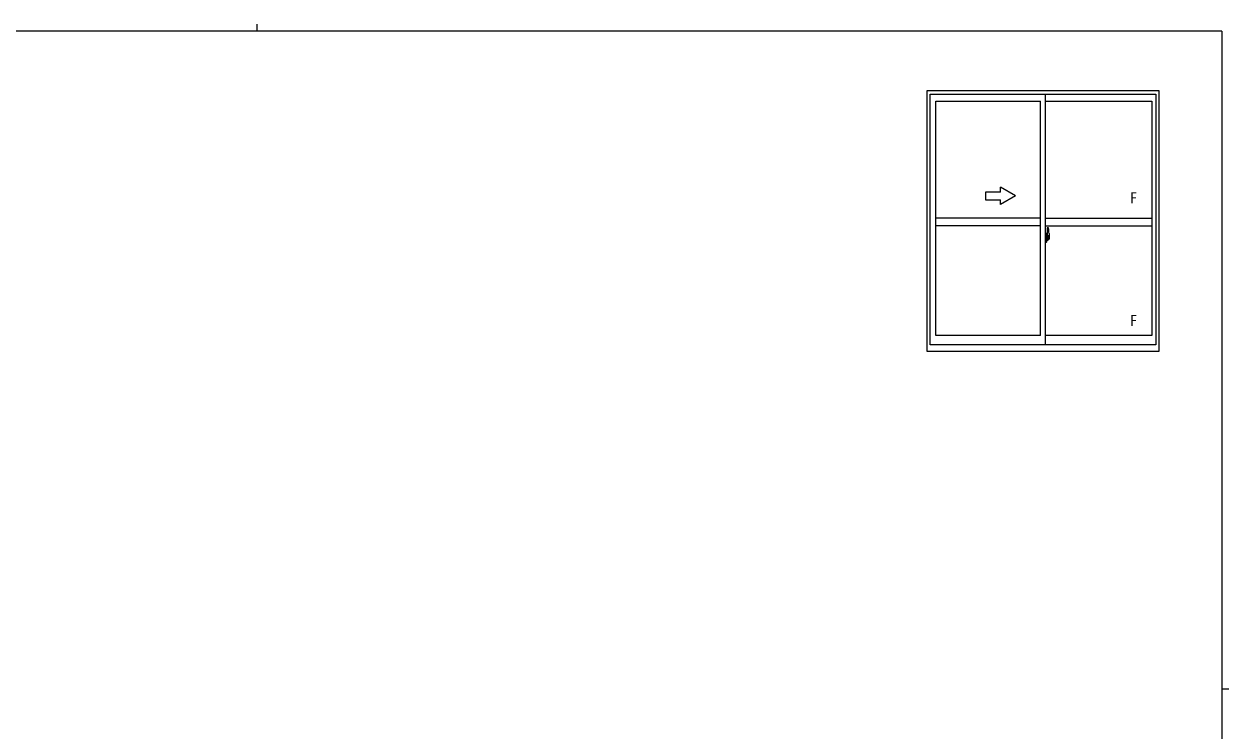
# Model space of a CAD drawing. Units: millimetres on the paper. Extents: x -420 to 373, y -297 to 267.
# Drawn here: x -125.6 to 355.1, y -14.9 to 267.2 of the extents above; entities that cross this region are included whole.
import ezdxf
from ezdxf.enums import TextEntityAlignment as Align

# ---------------------------------------------------------------- set-up
doc = ezdxf.new("R2010")
doc.units = ezdxf.units.MM
doc.linetypes.add('CHAIN2', pattern=[12, 9, -1, 1, -1])
doc.layers.add('0-1_YKK_ZWAK', color=7, linetype='Continuous', lineweight=9)
doc.layers.add('0-6_YKK_A1', color=4, linetype='Continuous', lineweight=9)
doc.styles.add('ＭＳ ゴシック', font='')
doc.styles.get('ＭＳ ゴシック').set_extended_font_data('MS Gothic')

msp = doc.modelspace()

# ---------------------------------------------------------------- linework, layer by layer
at = {"layer": '0-1_YKK_ZWAK'}
for p, q in [((352.3, 264.4), (-417.7, 264.4)), ((-32.686, 267.2), (-32.686, 264.4)), ((352.3, 264.4), (352.3, -260.6)), ((352.3, 1.9), (355.1, 1.9))]:
    msp.add_line(p, q, dxfattribs=at)
at = {"layer": '0-6_YKK_A1'}
for p, q in [((234.673, 240.727), (327.173, 240.727)), ((234.673, 136.477), (234.673, 240.727)), ((327.173, 240.727), (327.173, 136.477)), ((235.923, 239.227), (325.923, 239.227)), ((235.923, 139.227), (235.923, 239.227)), ((238.173, 236.377), (279.923, 236.377)), ((238.173, 142.927), (238.173, 236.377)), ((279.923, 142.927), (279.923, 236.377)), ((281.923, 139.227), (281.923, 239.227)), ((281.923, 236.377), (324.373, 236.377)), ((324.373, 236.377), (324.373, 142.927)), ((325.923, 239.227), (325.923, 139.227)), ((263.923, 200.094), (263.923, 202.058)), ((269.923, 198.594), (263.923, 202.058)), ((257.923, 200.094), (257.923, 197.094)), ((263.923, 200.094), (257.923, 200.094)), ((257.923, 197.094), (263.923, 197.094)), ((269.923, 198.594), (263.923, 195.13)), ((263.923, 195.13), (263.923, 197.094)), ((279.923, 189.727), (238.173, 189.727)), ((281.923, 189.727), (324.373, 189.727)), ((279.923, 186.727), (238.173, 186.727)), ((281.923, 186.727), (324.373, 186.727)), ((281.923, 183.652), (281.923, 180.152)), ((282.348, 183.637), (281.923, 183.652)), ((282.348, 183.637), (282.348, 182.652)), ((282.373, 183.607), (282.348, 183.607)), ((282.348, 183.607), (282.348, 182.652)), ((282.373, 183.632), (282.448, 183.632)), ((282.373, 183.632), (282.373, 182.677)), ((282.373, 182.677), (282.498, 182.677)), ((282.473, 182.652), (282.473, 182.677)), ((282.498, 183.582), (282.498, 182.677)), ((282.623, 185.876), (282.623, 182.617)), ((283.083, 185.886), (282.649, 185.901)), ((282.736, 182.769), (283.123, 182.769)), ((283.098, 182.697), (282.736, 182.697)), ((283.098, 181.717), (283.098, 182.697)), ((283.123, 181.71), (283.123, 182.769)), ((283.323, 183.632), (283.323, 181.415)), ((281.923, 182.04), (281.938, 182.04)), ((281.923, 181.715), (281.938, 181.715)), ((282.348, 180.167), (281.923, 180.152)), ((281.938, 182.262), (281.938, 182.256)), ((281.938, 182.262), (281.938, 181.193)), ((281.953, 182.276), (282.414, 182.26)), ((282.414, 181.194), (281.953, 181.178)), ((281.973, 181.302), (281.973, 181.245)), ((281.998, 181.327), (282.348, 181.327)), ((282.348, 181.22), (281.998, 181.22)), ((282.058, 182.392), (282.058, 182.322)), ((282.083, 182.417), (282.243, 182.417)), ((282.243, 182.297), (282.083, 182.297)), ((282.268, 182.392), (282.268, 182.322)), ((282.348, 182.652), (282.473, 182.652)), ((282.348, 182.652), (282.474, 182.648)), ((282.348, 181.152), (282.474, 181.157)), ((282.348, 181.152), (282.473, 181.152)), ((282.348, 180.197), (282.348, 181.152)), ((282.348, 181.152), (282.348, 180.167)), ((282.373, 180.197), (282.348, 180.197)), ((282.373, 181.302), (282.373, 181.245)), ((282.373, 181.127), (282.498, 181.127)), ((282.373, 180.172), (282.373, 181.127)), ((282.373, 180.172), (282.448, 180.172)), ((282.438, 182.236), (282.438, 181.219)), ((282.45, 182.237), (282.451, 182.237)), ((282.45, 182.237), (282.45, 181.568)), ((282.456, 181.567), (282.45, 181.568)), ((282.451, 182.237), (282.459, 182.238)), ((282.466, 181.563), (282.456, 181.567)), ((282.459, 182.238), (282.469, 182.244)), ((282.474, 181.557), (282.466, 181.563)), ((282.469, 182.244), (282.481, 182.256)), ((282.473, 181.152), (282.473, 181.127)), ((282.484, 181.545), (282.474, 181.557)), ((282.481, 182.256), (282.494, 182.282)), ((282.491, 181.532), (282.484, 181.545)), ((282.498, 181.503), (282.491, 181.532)), ((282.494, 182.282), (282.498, 182.31)), ((282.498, 182.31), (282.498, 182.623)), ((282.599, 182.476), (282.498, 182.477)), ((282.498, 181.495), (282.498, 181.503)), ((282.498, 181.182), (282.498, 181.495)), ((282.498, 181.327), (282.599, 181.329)), ((282.498, 180.222), (282.498, 181.127)), ((282.528, 182.098), (282.528, 181.9)), ((282.698, 182.098), (282.528, 182.098)), ((282.528, 181.9), (282.528, 181.875)), ((282.698, 181.9), (282.528, 181.9)), ((282.528, 181.875), (282.698, 181.875)), ((282.623, 182.657), (282.623, 182.098)), ((282.623, 182.617), (282.638, 182.617)), ((282.623, 182.098), (282.623, 182.451)), ((282.623, 182.16), (282.623, 182.394)), ((282.623, 182.201), (282.698, 182.201)), ((282.623, 181.875), (282.623, 181.076)), ((282.623, 181.354), (282.623, 181.875)), ((282.638, 182.617), (282.638, 182.32)), ((282.638, 182.32), (282.813, 182.32)), ((282.698, 182.659), (282.698, 182.32)), ((282.698, 182.492), (282.698, 182.542)), ((282.698, 182.32), (282.698, 182.098)), ((282.698, 182.32), (282.698, 182.098)), ((282.698, 181.8), (282.698, 181.874)), ((282.698, 181.874), (282.698, 181.076)), ((282.698, 181.754), (282.698, 181.8)), ((282.798, 181.8), (282.698, 181.8)), ((282.698, 181.561), (282.698, 181.754)), ((282.698, 181.731), (282.698, 181.461)), ((282.698, 181.507), (282.698, 181.561)), ((282.798, 181.561), (282.698, 181.561)), ((282.698, 181.502), (282.698, 181.507)), ((282.798, 181.507), (282.698, 181.507)), ((282.798, 181.502), (282.698, 181.502)), ((282.698, 181.461), (282.71, 181.461)), ((282.698, 181.359), (282.698, 181.308)), ((282.702, 181.292), (282.705, 181.285)), ((282.705, 181.285), (282.709, 181.28)), ((282.709, 181.28), (282.72, 181.272)), ((282.72, 181.272), (282.735, 181.267)), ((282.735, 181.267), (282.752, 181.267)), ((282.898, 181.039), (282.736, 181.039)), ((282.736, 180.964), (282.923, 180.964)), ((283.033, 181.267), (282.745, 181.267)), ((282.752, 181.267), (282.763, 181.269)), ((282.763, 181.269), (282.775, 181.272)), ((282.775, 181.272), (282.798, 181.282)), ((282.798, 181.875), (282.798, 182.073)), ((282.798, 181.989), (282.813, 181.989)), ((282.798, 181.874), (282.798, 181.875)), ((282.798, 181.8), (282.798, 181.874)), ((282.798, 181.754), (282.798, 181.8)), ((282.798, 181.507), (282.798, 181.561)), ((282.798, 181.502), (282.798, 181.507)), ((283.033, 181.502), (282.798, 181.502)), ((282.798, 181.282), (282.798, 181.283)), ((282.813, 182.32), (282.813, 181.502)), ((282.813, 181.537), (282.853, 181.537)), ((282.853, 181.537), (282.853, 181.502)), ((282.853, 181.53), (283.068, 181.53)), ((282.923, 181.014), (282.923, 180.964)), ((282.923, 180.964), (282.945, 180.995)), ((282.945, 180.995), (282.956, 181.011)), ((283.033, 181.413), (283.033, 181.502)), ((283.033, 181.461), (283.068, 181.461)), ((283.033, 181.267), (283.033, 181.283)), ((283.068, 181.53), (283.068, 181.358)), ((283.275, 181.365), (283.068, 181.358)), ((283.123, 181.67), (283.123, 181.707)), ((279.923, 142.927), (238.173, 142.927)), ((324.373, 142.927), (281.923, 142.927)), ((327.173, 136.477), (234.673, 136.477)), ((325.923, 139.227), (235.923, 139.227))]:
    msp.add_line(p, q, dxfattribs=at)
at = {"layer": '0-6_YKK_A1', "linetype": 'CHAIN2'}
msp.add_line((283.495, 181.727), (281.759, 181.727), dxfattribs=at)
at = {"layer": '0-6_YKK_A1'}
for points in [[(281.938, 182.262), (281.94, 182.269), (281.946, 182.275), (281.954, 182.276)], [(281.954, 181.178), (281.946, 181.18), (281.94, 181.185), (281.938, 181.193)], [(282.437, 182.244), (282.438, 182.24), (282.438, 182.236)], [(282.438, 181.219), (282.438, 181.214), (282.437, 181.21)], [(282.698, 182.098), (282.748, 182.095), (282.785, 182.085), (282.798, 182.073)], [(282.698, 181.9), (282.769, 181.893), (282.798, 181.875)], [(282.798, 181.874), (282.698, 181.874), (282.698, 181.875)], [(282.798, 181.561), (282.798, 181.754), (282.698, 181.754)], [(282.698, 181.502), (282.698, 181.371), (282.698, 181.359)], [(282.702, 181.292), (282.699, 181.3), (282.698, 181.308)], [(283.033, 181.283), (283.033, 181.413), (282.798, 181.413)], [(283.122, 181.66), (283.123, 181.707), (283.123, 181.71)]]:
    msp.add_lwpolyline(points, dxfattribs=at)
for centre, radius, start, end in [((282.448, 183.582), 0.05, 0, 90), ((282.648, 185.876), 0.025, 88, 180), ((282.736, 182.657), 0.113, 90, 180), ((282.736, 182.659), 0.0375, 90, 180), ((283.081, 185.836), 0.05, 9.79346, 88), ((283.098, 182.722), 0.025, 270, 0), ((270.073, 183.591), 13.25, 0.17856, 9.79346), ((281.998, 181.302), 0.025, 90, 180), ((281.998, 181.245), 0.025, 180, 270), ((282.083, 182.392), 0.025, 90, 180), ((282.083, 182.322), 0.025, 180, 270), ((282.243, 182.392), 0.025, 0, 90), ((282.243, 182.322), 0.025, 270, 0), ((282.348, 181.302), 0.025, 0, 90), ((282.348, 181.245), 0.025, 270, 0), ((282.413, 182.235), 0.0254, 22.09753, 91.00793), ((282.413, 181.22), 0.0256, 269.33273, 337.56177), ((282.448, 180.222), 0.05, 270, 0), ((282.473, 182.623), 0.025, 0, 88), ((282.473, 181.182), 0.025, 271.99998, 0), ((282.598, 182.451), 0.025, 0, 88.99998), ((282.598, 181.354), 0.025, 270.99997, 0), ((282.736, 181.076), 0.113, 180, 270), ((282.793, 181.508), 0.095, 183.2594, 273.08768), ((282.736, 181.076), 0.0375, 180, 270), ((282.213, 181.591), 0.88, 321.17381, 347.94702), ((282.898, 181.014), 0.025, 0, 90), ((282.175, 181.571), 0.933, 323.36708, 346.8425), ((281.815, 181.649), 1.307, 330.76877, 347.14854), ((282.213, 181.591), 0.88, 347.94702, 350.0179), ((281.627, 181.677), 1.472, 350.6691, 1.57924), ((282.175, 181.571), 0.933, 346.8425, 351.37085), ((281.815, 181.649), 1.307, 347.14854, 0.46379), ((281.647, 181.708), 1.476, 349.18681, 0.08105), ((283.273, 181.415), 0.05, 272, 0)]:
    msp.add_arc(centre, radius, start, end, dxfattribs=at)

# ---------------------------------------------------------------- texts
at = {"layer": '0-6_YKK_A1', "color": 3, "style": 'ＭＳ ゴシック'}
for p in [(315.525, 194.352), (315.525, 145.39)]:
    msp.add_text('F', height=4.399, dxfattribs=at).set_placement(p, align=Align.BOTTOM_LEFT)

doc.saveas('drawing.dxf')
